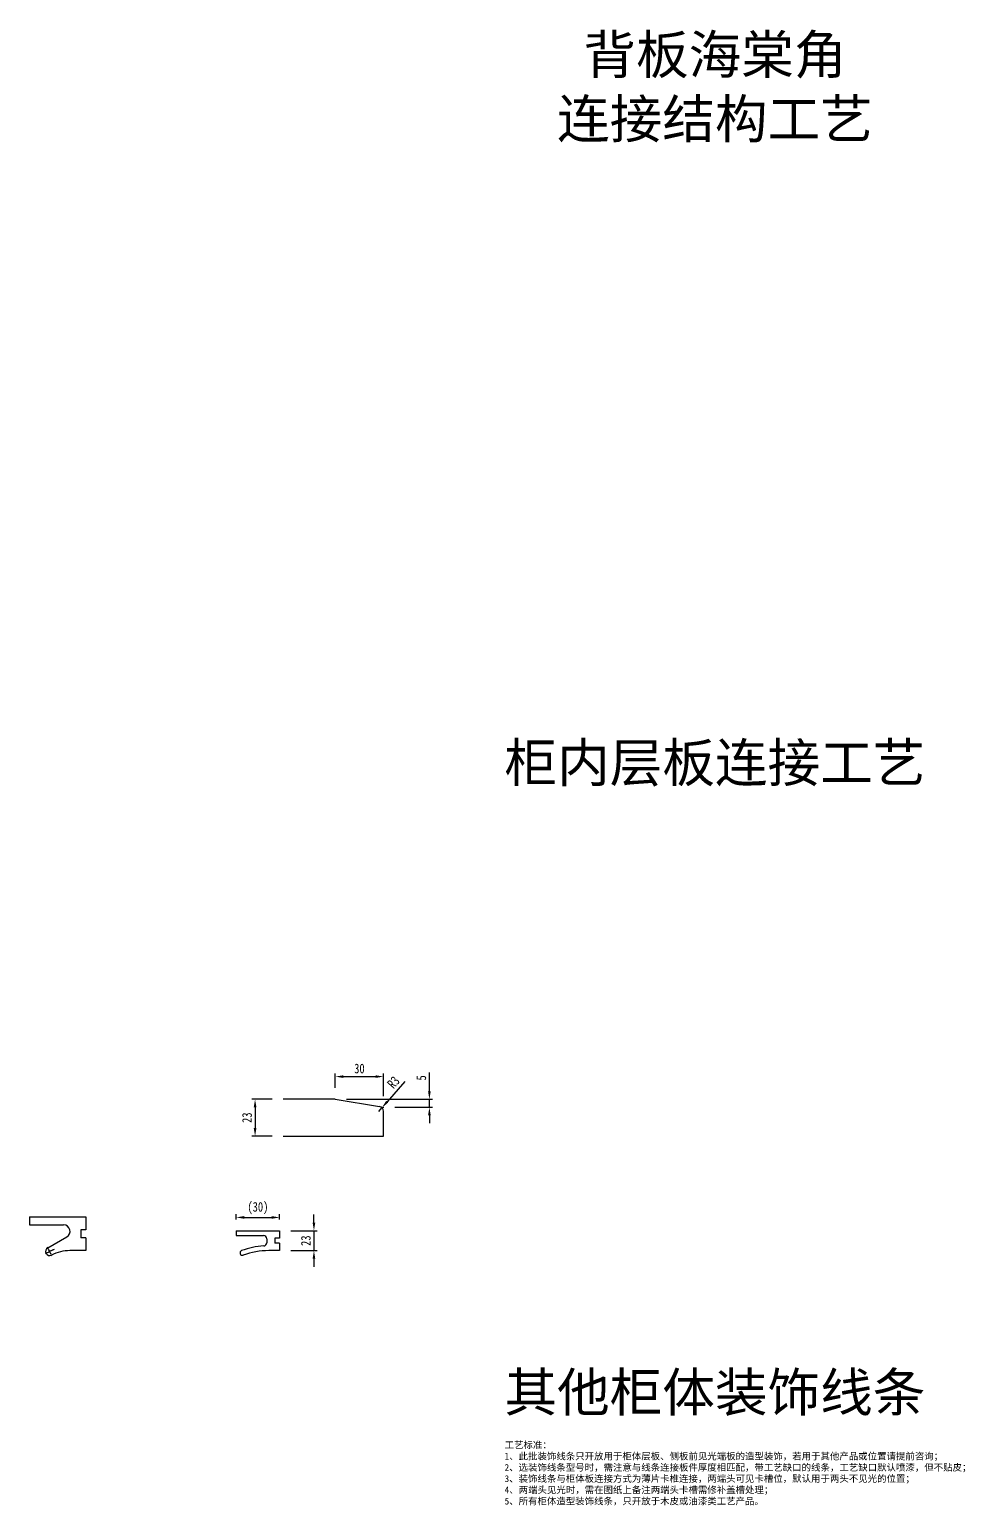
# Model space of a CAD drawing. Header units: millimetres. Extents: x 0 to 1097966, y -63096 to 223085.
# Drawn here: x 337352 to 337926, y -56724 to -55806 of the extents above; entities that cross this region are included whole.
import ezdxf

# ---------------------------------------------------------------- set-up
doc = ezdxf.new("R2010")
doc.units = ezdxf.units.MM
doc.linetypes.add('CENTER2', pattern=[1.125, 0.75, -0.125, 0.125, -0.125])
doc.styles.add('TEXT', font='', dxfattribs={"width": 0.8})
doc.styles.add('宋体', font='')
doc.styles.get('TEXT').set_extended_font_data('SimSun')
doc.styles.get('宋体').set_extended_font_data('SimSun')
doc.dimstyles.new('副本 (2) (2) ISO-25', dxfattribs={"dimtxt": 18, "dimasz": 13, "dimexe": 6, "dimexo": 12, "dimgap": 6, "dimtad": 1, "dimtxsty": 'TEXT', "dimcen": 2.5, "dimclrd": 5, "dimclre": 5, "dimclrt": 5, "dimadec": 0, "dimazin": 0, "dimtfac": 1, "dimtmove": 0, "dimatfit": 3, "dimldrblk": 'BOXFILLED', "dimfxl": 1.25, "dimarcsym": 0})

# ---------------------------------------------------------------- blocks, each defined once
blk = doc.blocks.new('*D1021')
at = {"color": 5, "lineweight": -2}
for p, q in [((337541.8, -56464.26), (337541.8, -56455.18)), ((337546.8, -56457.18), (337566.8, -56457.18)), ((337571.8, -56469.26), (337571.8, -56455.18))]:
    blk.add_line(p, q, dxfattribs=at)
at = {"color": 5}
for points in [[(337546.8, -56456.35), (337546.8, -56458.01), (337541.8, -56457.18)], [(337566.8, -56456.35), (337566.8, -56458.01), (337571.8, -56457.18)]]:
    blk.add_solid(points, dxfattribs=at)
at = {"layer": 'Defpoints', "color": 0}
for p in [(337571.8, -56457.18), (337541.8, -56471.26), (337571.8, -56476.26)]:
    blk.add_point(p, dxfattribs=at)
at = {"color": 5, "insert": (337556.8, -56452.18), "char_height": 6, "attachment_point": 5, "style": 'TEXT', "bg_fill": 3, "box_fill_scale": 1.1, "bg_fill_color": 256, "bg_fill_true_color": 13158600, "bg_fill_transparency": 0}
blk.add_mtext('30', dxfattribs=at)
blk = doc.blocks.new('_BoxFilled')
at = {"color": 0, "linetype": 'ByBlock', "lineweight": -2}
blk.add_line((-0.5, 0), (-1, 0), dxfattribs=at)
at = {"color": 0, "linetype": 'ByBlock'}
blk.add_solid([(-0.5, 0.5), (0.5, 0.5), (-0.5, -0.5), (0.5, -0.5)], dxfattribs=at)
blk = doc.blocks.new('*D1022')
at = {"color": 5, "lineweight": -2}
for p, q in [((337600.33, -56466.26), (337600.33, -56454.67)), ((337548.8, -56471.26), (337602.33, -56471.26)), ((337578.8, -56476.26), (337602.33, -56476.26)), ((337600.33, -56476.26), (337600.33, -56471.26)), ((337600.33, -56481.26), (337600.33, -56486.26))]:
    blk.add_line(p, q, dxfattribs=at)
at = {"color": 5}
for points in [[(337599.49, -56466.26), (337601.16, -56466.26), (337600.33, -56471.26)], [(337599.49, -56481.26), (337601.16, -56481.26), (337600.33, -56476.26)]]:
    blk.add_solid(points, dxfattribs=at)
at = {"layer": 'Defpoints', "color": 0}
for p in [(337541.8, -56471.26), (337571.8, -56476.26), (337600.33, -56471.26)]:
    blk.add_point(p, dxfattribs=at)
at = {"color": 5, "insert": (337595.33, -56457.97), "char_height": 6, "attachment_point": 5, "rotation": 90, "style": 'TEXT', "bg_fill": 3, "box_fill_scale": 1.1, "bg_fill_color": 256, "bg_fill_true_color": 13158600, "bg_fill_transparency": 0}
blk.add_mtext('5', dxfattribs=at)
blk = doc.blocks.new('*D1023')
at = {"color": 5, "lineweight": -2}
for p, q in [((337585.11, -56460.22), (337574.08, -56472.79)), ((337568.8, -56478.8), (337570.78, -56476.55))]:
    blk.add_line(p, q, dxfattribs=at)
at = {"color": 5}
blk.add_solid([(337573.45, -56472.24), (337574.71, -56473.34), (337570.78, -56476.55)], dxfattribs=at)
at = {"layer": 'Defpoints', "color": 0}
for p in [(337570.78, -56476.55), (337568.8, -56478.8)]:
    blk.add_point(p, dxfattribs=at)
at = {"color": 5, "insert": (337577.99, -56460.75), "char_height": 6, "attachment_point": 5, "rotation": 48.74208, "style": 'TEXT', "bg_fill": 3, "box_fill_scale": 1.1, "bg_fill_color": 256, "bg_fill_true_color": 13158600, "bg_fill_transparency": 0}
blk.add_mtext('R3', dxfattribs=at)
blk = doc.blocks.new('*D1024')
at = {"color": 5, "lineweight": -2}
for p, q in [((337502.42, -56471.26), (337489.86, -56471.26)), ((337491.86, -56476.26), (337491.86, -56489.26)), ((337502.42, -56494.26), (337489.86, -56494.26))]:
    blk.add_line(p, q, dxfattribs=at)
at = {"color": 5}
for points in [[(337491.03, -56476.26), (337492.7, -56476.26), (337491.86, -56471.26)], [(337491.03, -56489.26), (337492.7, -56489.26), (337491.86, -56494.26)]]:
    blk.add_solid(points, dxfattribs=at)
at = {"layer": 'Defpoints', "color": 0}
for p in [(337509.42, -56471.26), (337491.86, -56494.26), (337509.42, -56494.26)]:
    blk.add_point(p, dxfattribs=at)
at = {"color": 5, "insert": (337486.86, -56482.76), "char_height": 6, "attachment_point": 5, "rotation": 90, "style": 'TEXT', "bg_fill": 3, "box_fill_scale": 1.1, "bg_fill_color": 256, "bg_fill_true_color": 13158600, "bg_fill_transparency": 0}
blk.add_mtext('23', dxfattribs=at)
blk = doc.blocks.new('*D1027')
at = {"color": 5, "lineweight": -2}
for p, q in [((337528.49, -56548.09), (337528.49, -56543.09)), ((337514.17, -56553.09), (337530.49, -56553.09)), ((337528.49, -56553.09), (337528.49, -56565.49)), ((337514.17, -56565.49), (337530.49, -56565.49)), ((337528.49, -56570.49), (337528.49, -56575.49))]:
    blk.add_line(p, q, dxfattribs=at)
at = {"color": 5}
for points in [[(337527.66, -56548.09), (337529.32, -56548.09), (337528.49, -56553.09)], [(337527.66, -56570.49), (337529.32, -56570.49), (337528.49, -56565.49)]]:
    blk.add_solid(points, dxfattribs=at)
at = {"layer": 'Defpoints', "color": 0}
for p in [(337507.17, -56553.09), (337507.17, -56565.49)]:
    blk.add_point(p, dxfattribs=at)
at = {"color": 5, "insert": (337523.49, -56559.29), "char_height": 6, "attachment_point": 5, "rotation": 90, "style": 'TEXT', "bg_fill": 3, "box_fill_scale": 1.1, "bg_fill_color": 256, "bg_fill_true_color": 13158600, "bg_fill_transparency": 0}
blk.add_mtext('23', dxfattribs=at)
at = {"layer": 'Defpoints', "color": 0}
blk.add_point((337528.49, -56565.49), dxfattribs=at)
blk = doc.blocks.new('*D1028')
at = {"color": 5, "lineweight": -2}
for p, q in [((337480.09, -56546.09), (337480.09, -56542.82)), ((337485.09, -56544.82), (337502.17, -56544.82)), ((337507.17, -56546.09), (337507.17, -56542.82))]:
    blk.add_line(p, q, dxfattribs=at)
at = {"color": 5}
for points in [[(337485.09, -56543.98), (337485.09, -56545.65), (337480.09, -56544.82)], [(337502.17, -56543.98), (337502.17, -56545.65), (337507.17, -56544.82)]]:
    blk.add_solid(points, dxfattribs=at)
at = {"layer": 'Defpoints', "color": 0}
for p in [(337507.17, -56544.82), (337480.09, -56553.09), (337507.17, -56553.09)]:
    blk.add_point(p, dxfattribs=at)
at = {"color": 5, "insert": (337493.63, -56539.02), "char_height": 6, "attachment_point": 5, "style": 'TEXT', "bg_fill": 3, "box_fill_scale": 1.1, "bg_fill_color": 256, "bg_fill_true_color": 13158600, "bg_fill_transparency": 0}
blk.add_mtext('(30)', dxfattribs=at)

msp = doc.modelspace()

# ---------------------------------------------------------------- linework, layer by layer
at = {"lineweight": 30}
for p, q in [((337541.804, -56471.261), (337509.415, -56471.261)), ((337541.804, -56471.261), (337569.297, -56475.843)), ((337571.804, -56494.261), (337571.804, -56478.802)), ((337509.415, -56494.261), (337571.804, -56494.261))]:
    msp.add_line(p, q, dxfattribs=at)
at = {"lineweight": 13}
for p in [(337571.424, -56476.198), (337571.804, -56476.646)]:
    msp.add_line(p, (337571.804, -56476.261), dxfattribs=at)
for p, q in [((337351.531, -56544.482), (337386.534, -56544.482)), ((337351.531, -56544.482), (337351.531, -56549.482)), ((337351.531, -56549.482), (337372.769, -56549.482)), ((337386.534, -56544.482), (337386.534, -56552.484)), ((337362.887, -56563.806), (337374.769, -56556.946)), ((337383.534, -56552.484), (337383.534, -56557.484)), ((337386.534, -56552.484), (337383.534, -56552.484)), ((337386.534, -56557.484), (337383.534, -56557.484)), ((337386.534, -56557.484), (337386.534, -56565.486)), ((337480.095, -56553.092), (337507.169, -56553.092)), ((337480.095, -56553.092), (337480.095, -56556.092)), ((337480.095, -56556.092), (337497.169, -56556.092)), ((337499.169, -56558.092), (337499.169, -56560.588)), ((337507.169, -56557.789), (337504.169, -56557.789)), ((337504.169, -56557.789), (337504.169, -56560.789)), ((337507.169, -56553.092), (337507.169, -56557.789)), ((337386.534, -56565.486), (337376.534, -56565.486)), ((337507.169, -56565.486), (337500.429, -56565.486)), ((337507.169, -56560.789), (337504.169, -56560.789)), ((337507.169, -56560.789), (337507.169, -56565.486))]:
    msp.add_line(p, q)
at = {"color": 1, "linetype": 'CENTER2'}
msp.add_line((337365.408, -56568.708), (337362.653, -56563.35), dxfattribs=at)
at = {"lineweight": 30}
msp.add_arc((337568.804, -56478.802), 3, 0, 80.537678, dxfattribs=at)
for centre, radius, start, end in [((337372.769, -56553.482), 4, 300, 90), ((337497.169, -56558.092), 2, 0, 90), ((337364.031, -56566.029), 2.5, 117.210824, 297.210824), ((337376.605, -56590.486), 25, 90, 117.210824), ((337484.003, -56566.871), 1.5, 109.929014, 289.929014), ((337500.429, -56612.174), 49.688, 93.616047, 109.929014), ((337500.429, -56612.174), 46.688, 90, 109.929014), ((337497.169, -56560.588), 2, 273.616047, 0)]:
    msp.add_arc(centre, radius, start, end)
at = {"color": 1, "linetype": 'CENTER2'}
msp.add_arc((337376.605, -56590.486), 27.5, 110.930957, 123.490645, dxfattribs=at)

# ---------------------------------------------------------------- texts
at = {"style": '宋体'}
for s, insert, char_height, width, attachment_point in [('背板海棠角\\P连接结构工艺', (337777.993, -55842.53), 24, 345.2448, 5), ('柜内层板连接工艺', (337777.993, -56263.27), 24, 345.2448, 5), ('其他柜体装饰线条', (337777.993, -56654.976), 24, 345.2448, 5), ('\\P工艺标准：{\\H1.41352x; }\\P1、此批装饰线条只开放用于柜体层板、侧板前见光端板的造型装饰，若用于其他产品或位置请提前咨询；\\P2、选装饰线条型号时，需注意与线条连接板件厚度相匹配，带工艺缺口的线条，工艺缺口默认喷漆，但不贴皮；\\P3、装饰线条与柜体板连接方式为薄片卡椎连接，两端头可见卡槽位，默认用于两头不见光的位置；{\\H1.45383x; }\\P4、两端头见光时，需在图纸上备注两端头卡槽需修补盖槽处理；\\P5、所有柜体造型装饰线条，只开放于木皮或油漆类工艺产品。', (337647.132, -56700.704), 4.19232, 369.85571, 4)]:
    msp.add_mtext(s, dxfattribs=dict(at, insert=insert, char_height=char_height, width=width, attachment_point=attachment_point))

# ---------------------------------------------------------------- next in the draw order: dimensions: what is measured, and where the dimension line sits
dim = msp.add_linear_dim(base=(337571.804, -56457.181), p1=(337541.804, -56471.261), p2=(337571.804, -56476.261), dimstyle='副本 (2) (2) ISO-25', override={"dimtxt": 6, "dimasz": 5, "dimexe": 2, "dimexo": 7, "dimgap": 2, "dimfxl": 90, "dimfxlon": 1, "dimtfill": 1, "dimarcsym": 1})
dim.commit()
dim.dimension.update_dxf_attribs({"geometry": '*D1021', "text_midpoint": (337556.804, -56452.181)})
dim = msp.add_linear_dim(base=(337491.862, -56494.261), p1=(337509.415, -56471.261), p2=(337509.415, -56494.261), angle=90, dimstyle='副本 (2) (2) ISO-25', override={"dimtxt": 6, "dimasz": 5, "dimexe": 2, "dimexo": 7, "dimgap": 2, "dimfxl": 90, "dimfxlon": 1, "dimtfill": 1, "dimarcsym": 1})
dim.commit()
dim.dimension.update_dxf_attribs({"geometry": '*D1024', "text_midpoint": (337486.862, -56482.761)})
dim = msp.add_linear_dim(base=(337528.49, -56565.486), p1=(337507.169, -56553.092), p2=(337507.169, -56565.486), angle=90, text='23', dimstyle='副本 (2) (2) ISO-25', override={"dimtxt": 6, "dimasz": 5, "dimexe": 2, "dimexo": 7, "dimgap": 2, "dimfxl": 90, "dimfxlon": 1, "dimtfill": 1, "dimarcsym": 1})
dim.commit()
dim.dimension.update_dxf_attribs({"geometry": '*D1027', "text_midpoint": (337523.49, -56559.289)})

# ---------------------------------------------------------------- next in the draw order: dimensions: what is measured, and where the dimension line sits
dim = msp.add_linear_dim(base=(337600.328, -56471.261), p1=(337571.804, -56476.261), p2=(337541.804, -56471.261), angle=90, dimstyle='副本 (2) (2) ISO-25', override={"dimtxt": 6, "dimasz": 5, "dimexe": 2, "dimexo": 7, "dimgap": 2, "dimfxl": 90, "dimfxlon": 1, "dimtfill": 1, "dimarcsym": 1})
dim.commit()
dim.dimension.update_dxf_attribs({"geometry": '*D1022', "text_midpoint": (337595.328, -56457.968)})
dim = msp.add_linear_dim(base=(337507.169, -56544.815), p1=(337480.095, -56553.092), p2=(337507.169, -56553.092), text='(30)', dimstyle='副本 (2) (2) ISO-25', override={"dimtxt": 6, "dimasz": 5, "dimexe": 2, "dimexo": 7, "dimgap": 2, "dimfxl": 90, "dimfxlon": 1, "dimtfill": 1, "dimarcsym": 1})
dim.commit()
dim.dimension.update_dxf_attribs({"geometry": '*D1028', "text_midpoint": (337493.632, -56539.015)})

# ---------------------------------------------------------------- next in the draw order: dimensions: what is measured, and where the dimension line sits
dim = msp.add_radius_dim(center=(337568.804, -56478.802), mpoint=(337570.783, -56476.547), dimstyle='副本 (2) (2) ISO-25', override={"dimtxt": 6, "dimasz": 5, "dimexe": 2, "dimexo": 7, "dimgap": 2, "dimfxl": 90, "dimfxlon": 1, "dimtfill": 1, "dimarcsym": 1})
dim.commit()
dim.dimension.update_dxf_attribs({"geometry": '*D1023', "text_midpoint": (337581.748, -56464.047), "dimtype": 164})

doc.saveas('drawing.dxf')
